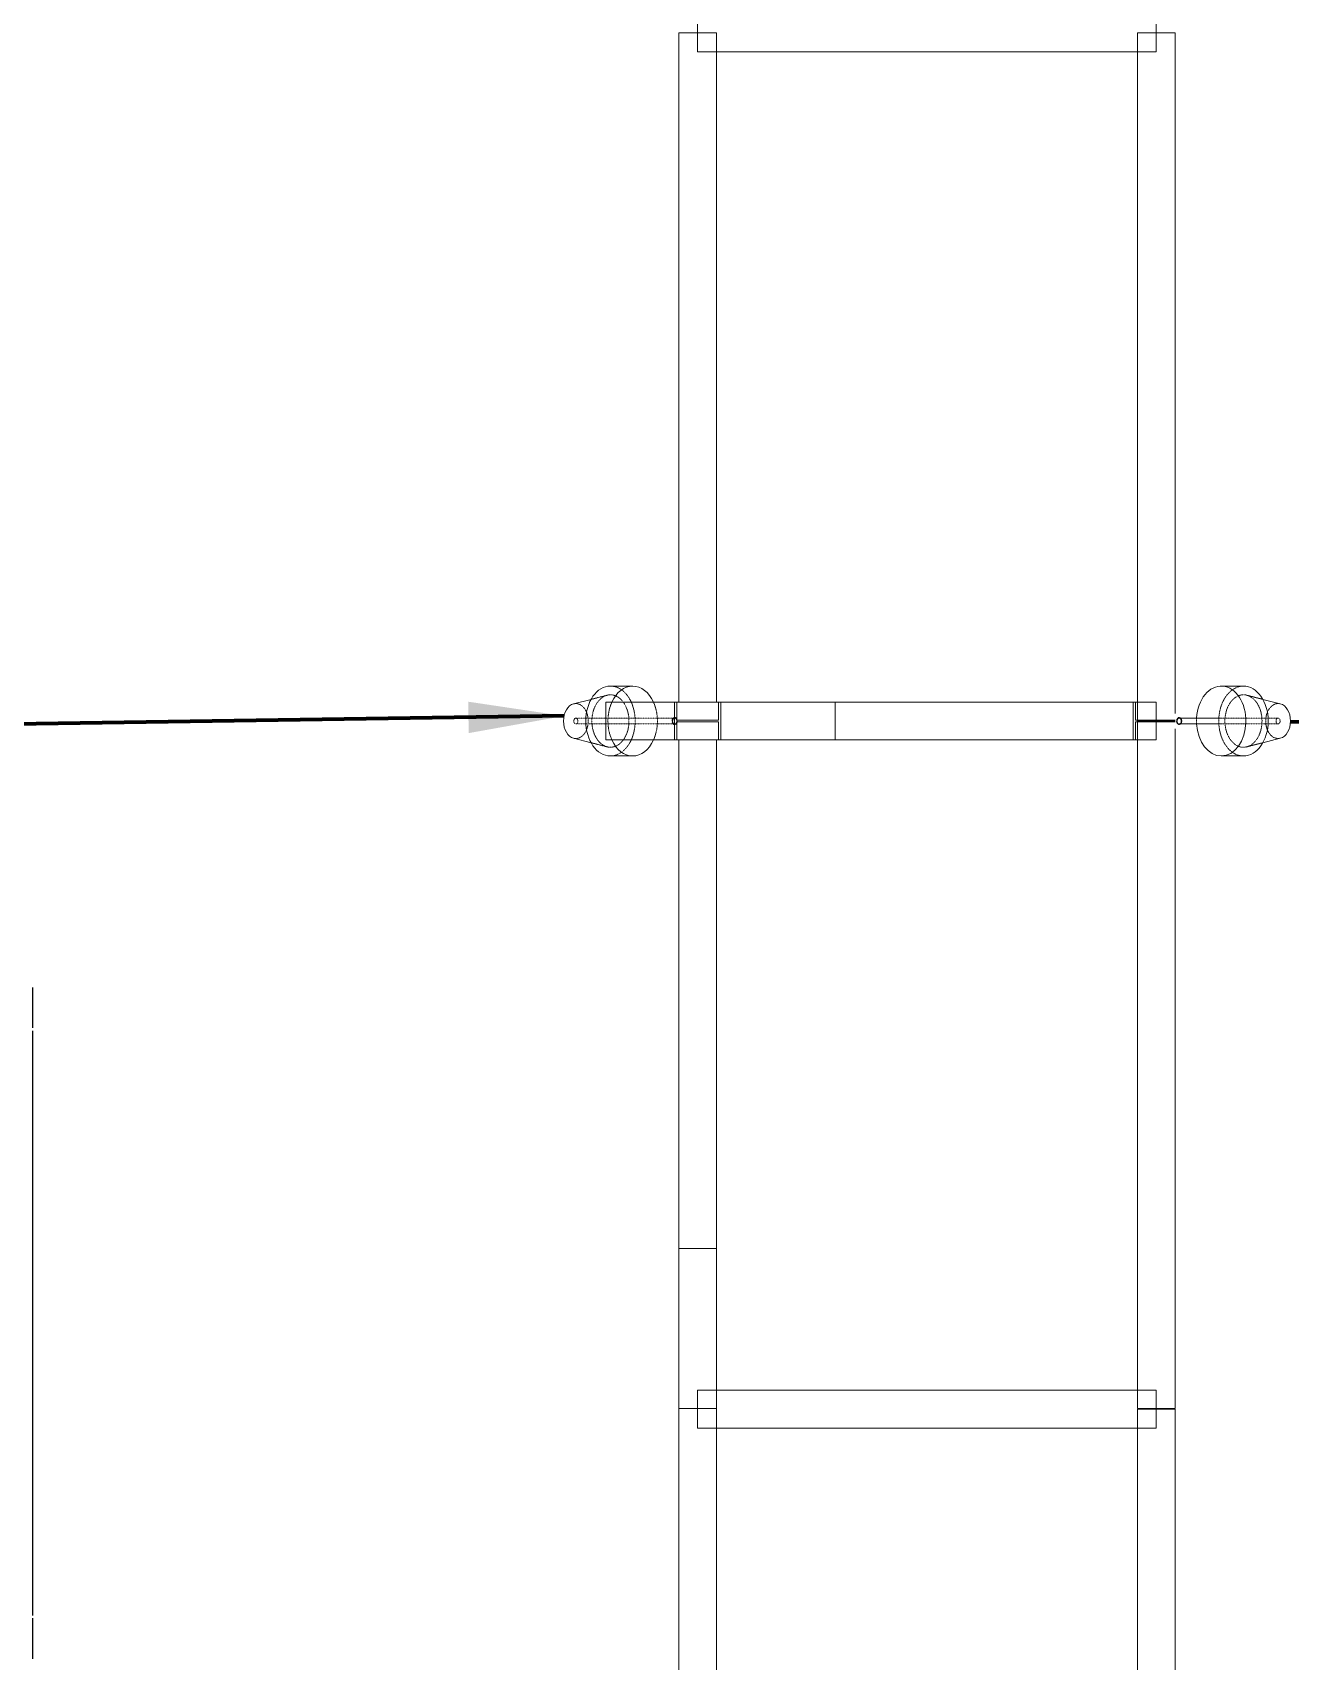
# Model space of a CAD drawing. Header units: inches. Extents: x 19 to 689223, y 34 to 210034.
# Drawn here: x 142329 to 147594, y 154164 to 160981 of the extents above; entities that cross this region are included whole.
import ezdxf

# ---------------------------------------------------------------- set-up
doc = ezdxf.new("R2010")
doc.units = ezdxf.units.IN
doc.header["$MEASUREMENT"] = 0
doc.linetypes.add('LIGHTINGLAYOUTPROGRESSUNIT-EMBED 1_DWG$0$HIDDEN2', pattern=[0.1875, 0.125, -0.0625])
doc.layers.add('CABLEROUTEALL-EMBED 1_DWG$0$DwgTemplate', color=7, linetype='Continuous')
doc.layers.add('Pointers', color=136, linetype='Continuous')
doc.layers.add('Layout', color=6, linetype='Continuous', lineweight=20)
doc.layers.add('Pipe Rack Lighting', color=1, linetype='Continuous', lineweight=5)
doc.styles.add('HZTXT', font='txt_qlt.shx', dxfattribs={"width": 0.7, "bigfont": 'hztxt.shx'})
doc.dimstyles.new('ISO-25', dxfattribs={"dimtxt": 1000, "dimasz": 2.5, "dimexe": 1.25, "dimexo": 0.625, "dimtad": 1, "dimlfac": 1.016, "dimtxsty": 'HZTXT', "dimcen": 2.5, "dimclrd": 4, "dimclre": 4, "dimclrt": 4, "dimadec": 4, "dimazin": 0, "dimtfac": 1, "dimtmove": 0, "dimatfit": 3, "dimfxl": 1, "dimlwd": -1, "dimlwe": -1, "dimarcsym": 0})

msp = doc.modelspace()

# ---------------------------------------------------------------- linework, layer by layer
at = {"layer": 'CABLEROUTEALL-EMBED 1_DWG$0$DwgTemplate', "color": 9, "linetype": 'Continuous'}
for p, q in [((142329.2057, 156984.3666), (142329.2057, 156815.4256)), ((142329.2057, 156803.9069), (142329.2057, 154356.1827)), ((142329.2057, 154344.664), (142329.2057, 154175.7231))]:
    msp.add_line(p, q, dxfattribs=at)
at = {"layer": 'Layout', "color": 6, "linetype": 'Continuous'}
for p, q in [((145112.892, 160900.1973), (145112.892, 161058.6754)), ((147032.6757, 161058.6754), (147032.6757, 160900.1973)), ((145033.653, 158178.9999), (145033.653, 160979.4364)), ((145033.653, 160979.4364), (145192.1311, 160979.4364)), ((145192.1311, 158178.9999), (145192.1311, 160979.4364)), ((146953.4366, 158099.7609), (146953.4366, 160979.4364)), ((146953.4366, 160979.4364), (147111.9148, 160979.4364)), ((147111.9148, 158131.7613), (147111.9148, 160979.4364)), ((147032.6757, 160900.1973), (145112.892, 160900.1973)), ((144728.9353, 158020.5218), (144728.9353, 158178.9999)), ((145688.8271, 158178.9999), (144728.9353, 158178.9999)), ((145025.9729, 158178.9999), (145016.2204, 158178.9999)), ((145016.2204, 158178.9999), (145016.2204, 158020.5218)), ((145025.9729, 158102.7476), (145025.9729, 158178.9999)), ((145209.5637, 158178.9999), (145199.8112, 158178.9999)), ((145199.8112, 158178.9999), (145199.8112, 158102.7476)), ((145209.5637, 158020.5218), (145209.5637, 158178.9999)), ((145688.8271, 158178.9999), (145688.8271, 158020.5218)), ((147032.6757, 158178.9999), (145688.8271, 158178.9999)), ((146936.004, 158178.9999), (146936.004, 158020.5218)), ((146945.7565, 158178.9999), (146936.004, 158178.9999)), ((146945.7565, 158102.7476), (146945.7565, 158178.9999)), ((147032.6757, 158178.9999), (147032.6757, 158020.5218)), ((145199.8112, 158102.7476), (145025.9729, 158102.7476)), ((145025.9729, 158020.5218), (145025.9729, 158096.7742)), ((145025.9729, 158096.7742), (145199.8112, 158096.7742)), ((145199.8112, 158096.7742), (145199.8112, 158020.5218)), ((147111.5836, 158102.7476), (146945.7565, 158102.7476)), ((146945.7565, 158096.7742), (147111.5836, 158096.7742)), ((146945.7565, 158020.5218), (146945.7565, 158096.7742)), ((147111.5836, 158099.7609), (146953.4366, 158099.7609)), ((146953.4366, 155223.0721), (146953.4366, 158099.7609)), ((146953.4366, 158099.7609), (147111.5836, 158099.7609)), ((145688.8271, 158020.5218), (144728.9353, 158020.5218)), ((145016.2204, 158020.5218), (145025.9729, 158020.5218)), ((145033.653, 155223.0721), (145033.653, 158020.5218)), ((145192.1311, 155223.0721), (145192.1311, 158020.5218)), ((145199.8112, 158020.5218), (145209.5637, 158020.5218)), ((147032.6757, 158020.5218), (145688.8271, 158020.5218)), ((146936.004, 158020.5218), (146945.7565, 158020.5218)), ((147111.9148, 155223.0721), (147111.9148, 158067.7605)), ((145033.653, 153332.3021), (145033.653, 155892.0591)), ((145033.653, 155892.0591), (145192.1311, 155892.0591)), ((145192.1311, 152419.649), (145192.1311, 155892.0591)), ((147032.6757, 155299.3245), (145112.892, 155299.3245)), ((145112.892, 155140.8463), (145112.892, 155299.3245)), ((147032.6757, 155299.3245), (147032.6757, 155140.8463)), ((145192.1311, 155223.0721), (145033.653, 155223.0721)), ((147111.9148, 155223.0721), (146953.4366, 155223.0721)), ((146953.4366, 152340.4099), (146953.4366, 155220.0854)), ((146953.4366, 155220.0854), (147111.9148, 155220.0854)), ((147111.9148, 153332.3021), (147111.9148, 155220.0854)), ((147032.6757, 155140.8463), (145112.892, 155140.8463))]:
    msp.add_line(p, q, dxfattribs=at)
at = {"layer": 'Pipe Rack Lighting', "linetype": 'Continuous'}
for p, q in [((144747.9565, 158246.0483), (144841.0533, 158246.0483)), ((147397.6112, 158246.0483), (147304.5144, 158246.0483)), ((144593.9035, 158171.7289), (144666.7828, 158190.4344)), ((147551.6643, 158171.7289), (147478.7849, 158190.4344)), ((147304.5144, 158111.9514), (147129.3474, 158111.9514)), ((147304.5144, 158087.5702), (147129.3474, 158087.5702)), ((144593.9035, 158027.7927), (144666.7828, 158009.0872)), ((147551.6643, 158027.7927), (147478.7849, 158009.0872)), ((144747.9565, 157953.4733), (144841.0533, 157953.4733)), ((147397.6112, 157953.4733), (147304.5144, 157953.4733))]:
    msp.add_line(p, q, dxfattribs=at)
at = {"layer": 'Pipe Rack Lighting', "linetype": 'LIGHTINGLAYOUTPROGRESSUNIT-EMBED 1_DWG$0$HIDDEN2'}
for p, q in [((144666.7828, 158190.4344), (144734.1028, 158207.713)), ((147478.7849, 158190.4344), (147411.4649, 158207.713)), ((144603.1393, 158111.9514), (144841.0533, 158111.9514)), ((144603.1393, 158087.5702), (144841.0533, 158087.5702)), ((144841.0533, 158111.9514), (145016.9029, 158111.9514)), ((144841.0533, 158087.5702), (145016.9029, 158087.5702)), ((147129.3474, 158111.9514), (147128.6649, 158111.9514)), ((147129.3474, 158087.5702), (147128.6649, 158087.5702)), ((147542.4285, 158111.9514), (147304.5144, 158111.9514)), ((147542.4285, 158087.5702), (147304.5144, 158087.5702)), ((144666.7828, 158009.0872), (144734.1028, 157991.8086)), ((147478.7849, 158009.0872), (147411.4649, 157991.8086))]:
    msp.add_line(p, q, dxfattribs=at)
at = {"layer": 'Pipe Rack Lighting', "linetype": 'Continuous'}
for centre, major_axis, start_param, end_param in [((144747.9565, 158099.7608), (0, -146.2875), 3.141592654, 6.283185307), ((144841.0533, 158099.7608), (0, 146.2875), 0, 0.998377755), ((144841.0533, 158099.7608), (0, 146.2875), 5.284807552, 6.283185307), ((147304.5144, 158099.7608), (0, 146.2875), 3.141592654, 7.770551547), ((147397.6112, 158099.7608), (0, 146.2875), 3.141592654, 6.283185307), ((144603.1393, 158099.7608), (0, -73.1438), 3.321127005, 6.103650956), ((147542.4285, 158099.7608), (0, 73.1438), 3.321127005, 6.103650956), ((147128.6649, 158099.7608), (0, -15.2383), 4.142123585, 4.515111854), ((147128.6649, 158099.7608), (0, -15.2383), 4.142123585, 4.515111854), ((147128.6649, 158099.7608), (0, -15.2383), 4.909666106, 5.282654376), ((147128.6649, 158099.7608), (0, -15.2383), 4.909666106, 5.282654376), ((147128.6649, 158099.7608), (0, -15.2383), 0.063381378, 3.078211276), ((147128.6649, 158099.7608), (0, -15.2383), 0.063381378, 3.078211276), ((147128.6649, 158099.7608), (0, 12.1906), 3.220849292, 6.203928669), ((147304.5144, 158099.7608), (0, -146.2875), 4.795819067, 6.283185307), ((144841.0533, 158099.7608), (0, -146.2875), 5.284807552, 7.281563062)]:
    msp.add_ellipse(centre, major_axis=major_axis, ratio=0.707106781, start_param=start_param, end_param=end_param, dxfattribs=at)
at = {"layer": 'Pipe Rack Lighting', "linetype": 'LIGHTINGLAYOUTPROGRESSUNIT-EMBED 1_DWG$0$HIDDEN2'}
for centre, major_axis, start_param, end_param in [((144747.9565, 158099.7608), (0, 146.2875), 3.141592654, 6.283185307), ((147397.6112, 158099.7608), (0, -146.2875), 3.141592654, 6.283185307), ((144603.1393, 158099.7608), (0, 73.1438), 2.962058302, 6.283185307), ((144603.1393, 158099.7608), (0, 73.1438), 0, 0.179534351), ((144841.0533, 158099.7608), (0, 146.2875), 0.998377755, 2.143214899), ((144841.0533, 158099.7608), (0, -146.2875), 1.654226413, 2.143214899), ((147542.4285, 158099.7608), (0, -73.1438), 2.962058302, 6.283185307), ((144841.0533, 158099.7608), (0, -146.2875), 0.998377755, 1.48736624), ((144841.0533, 158099.7608), (0, -146.2875), 1.48736624, 1.654226413), ((147128.6649, 158099.7608), (0, -15.2383), 4.515111854, 4.909666106), ((147128.6649, 158099.7608), (0, -15.2383), 4.515111854, 4.909666106), ((147128.6649, 158099.7608), (0, -12.1906), 3.062336015, 6.283185307), ((147128.6649, 158099.7608), (0, 15.2383), 6.21980393, 7.283716239), ((147128.6649, 158099.7608), (0, 15.2383), 6.21980393, 7.283716239), ((147128.6649, 158099.7608), (0, -15.2383), 5.282654376, 6.283185307), ((147128.6649, 158099.7608), (0, -15.2383), 5.282654376, 6.283185307), ((147128.6649, 158099.7608), (0, -12.1906), 0, 0.079256638), ((147128.6649, 158099.7608), (0, -15.2383), 0, 0.063381378), ((147128.6649, 158099.7608), (0, -15.2383), 0, 0.063381378), ((147304.5144, 158099.7608), (0, 146.2875), 1.48736624, 1.654226413), ((147542.4285, 158099.7608), (0, -73.1438), 0, 0.179534351)]:
    msp.add_ellipse(centre, major_axis=major_axis, ratio=0.707106781, start_param=start_param, end_param=end_param, dxfattribs=at)
for centre, major_axis in [((144747.9565, 158099.7608), (0, 109.7156)), ((147397.6112, 158099.7608), (0, -109.7156)), ((144603.1393, 158099.7608), (0, 12.1906)), ((145016.9029, 158099.7608), (0, -15.2383)), ((145016.9029, 158099.7608), (0, -15.2383)), ((145016.9029, 158099.7608), (0, 12.1906)), ((147542.4285, 158099.7608), (0, -12.1906))]:
    msp.add_ellipse(centre, major_axis=major_axis, ratio=0.707106781, dxfattribs=at)

# ---------------------------------------------------------------- leaders
at = {"layer": 'Pointers'}
for points in [[(144553.6103, 158120.8269), (141538.6789, 158076.2963)], [(147594.1148, 158097.1028), (150143.3347, 158068.6517)]]:
    msp.add_leader(points, dimstyle='ISO-25', override={"dimasz": 400, "dimtad": 0, "dimclrd": 136, "dimlwd": 65534}, dxfattribs=at)

doc.saveas('drawing.dxf')
